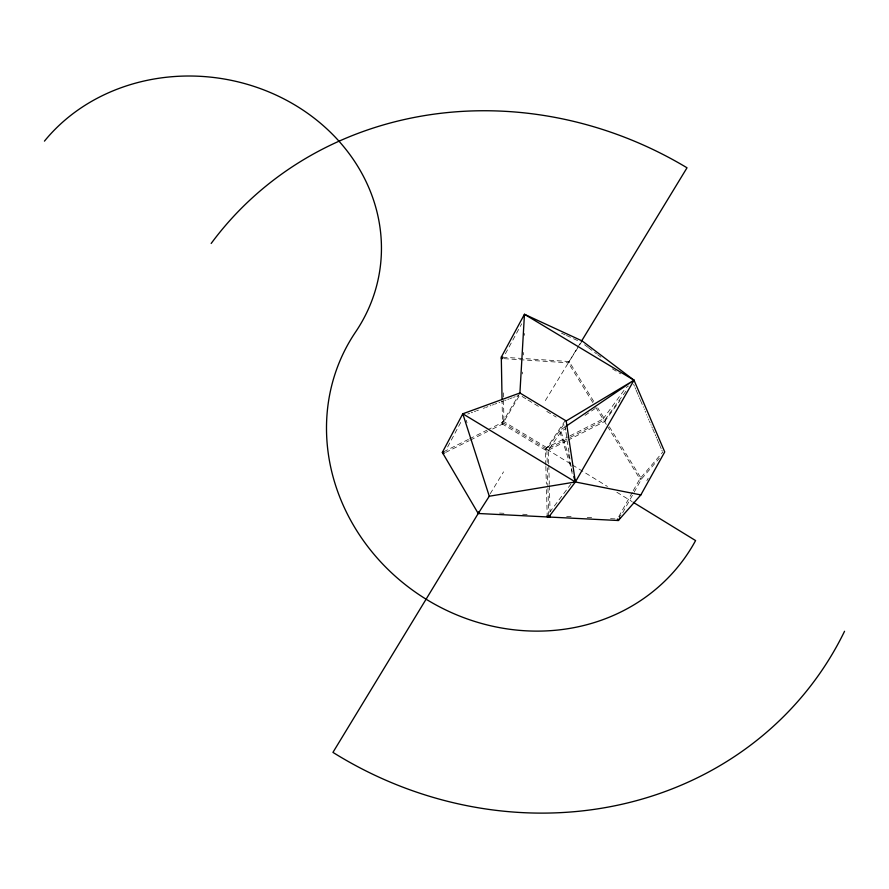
<?xml version="1.0" encoding="UTF-8"?>
<svg xmlns="http://www.w3.org/2000/svg" width="889" height="889" viewBox="0 0 889 889"><rect width="100%" height="100%" fill="white"/><g stroke="black" fill="none" stroke-linecap="round" stroke-linejoin="round"><path stroke-width="0.67" stroke-dasharray="4.45 3.33" d="M522.288 373.947L522.399 372.102M523.388 354.933L523.532 352.488M524.521 335.331L524.621 333.486M447.645 446.956L461.98 420.075M505.385 353.789L521.687 323.818M646.859 480.638L648.181 478.26M618.744 516.653L632.601 491.85M633.257 490.661L639.858 478.86L662.694 452.168M622.689 512.72L641.536 478.949L659.382 458.168M545.824 465.036L545.413 450.034L546.824 447.645L568.804 436.455M519.921 392.994L502.474 422.431L488.139 429.576M492.606 428.998L502.507 424.064L520.521 393.771M566.682 440.866L548.357 450.201L545.413 450.034L502.507 424.064L503.941 421.697L503.507 398.372M490.172 493.828L503.541 471.848M545.357 400.572L580.584 342.676M504.141 358.678L568.338 362.823L579.25 345.499M579.872 344.576L582.139 340.932M545.413 450.034L565.893 419.597M547.224 462.391L546.868 449.289L566.193 420.942M548.746 463.836L548.357 450.201L561.092 431.61L565.66 428.52M602.998 419.052L624.878 389.138M625.956 391.171L604.998 419.686L546.868 449.289L502.474 422.431L502.085 401.028M604.542 421.564L620 400.572M549.646 512.242L570.816 484.227M619.2 516.987L620.978 514.953M565.293 426.776L559.57 430.654L572.138 471.437M585.062 415.374L596.475 407.64M626.178 387.526L628.456 385.982M607.42 426.242L639.858 478.86L641.08 478.204M567.904 440.233L605.765 420.93L597.719 407.895M570.027 435.843L604.22 418.43M445.622 452.445L469.114 440.722M470.359 440.111L487.661 431.465M443.633 451.779L468.359 439.444M469.592 438.822L486.905 430.187M592.885 402.65L568.338 362.823L569.56 362.223M467.692 414.052L469.614 413.352M471.226 412.763L472.592 412.263M474.404 411.607L475.759 411.107M476.66 410.774L478.46 410.118M483.405 408.307L484.761 407.818M485.65 407.495L487.883 406.673M490.117 405.862L491.006 405.54M492.339 405.051L493.673 404.562M494.562 404.239L496.784 403.428M498.996 402.617L499.874 402.295M501.196 401.817L502.963 401.172M504.719 400.528L506.041 400.05M507.797 399.405L509.108 398.928M509.986 398.605L512.164 397.816M513.475 397.339L515.209 396.705M516.731 396.15L518.176 395.616M499.518 513.075L506.33 513.42M522.676 514.242L528.133 514.52M566.66 516.453L572.149 516.731M587.24 517.498L594.096 517.843M610.565 518.665L616.055 518.943M502.463 421.608L503.941 421.697L546.824 447.645L548.357 450.201M502.752 357.211L569.127 361.512L594.108 402.039M561.504 333.175L565.226 334.886M566.46 335.453L577.606 340.587M612.343 368.835L620.666 373.836M522.087 396.472L526.799 399.317M527.966 400.028L539.734 407.129M546.791 411.396L556.203 417.085M639.858 478.86L641.147 479.638M546.868 449.289L571.249 464.258L570.516 462.091M572.405 464.969L607.443 486.472M616.844 492.239L632.123 501.618M584.584 344.776L587.851 347.255M588.396 347.677L596.552 353.855M597.641 354.689L600.908 357.156M609.365 426.776L641.536 478.949M595.774 407.34L606.698 425.064M501.74 422.797L502.507 424.064M633.635 384.326L634.446 386.226M635.057 387.648L635.668 389.071M636.068 390.027L636.757 391.616M636.991 392.182L637.958 394.416M638.435 395.538L638.913 396.661M639.391 397.783L640.113 399.461M640.358 400.017L641.069 401.706M641.313 402.261L642.269 404.495M643.236 406.74L643.469 407.295M644.192 408.973L644.425 409.529M645.147 411.207L645.625 412.329M646.581 414.563L646.825 415.13M647.548 416.797L647.781 417.363M648.503 419.041L648.981 420.153M649.459 421.275L650.17 422.942M650.892 424.62L651.137 425.175M651.848 426.853L652.326 427.976M652.804 429.087L653.526 430.765M653.759 431.321L654.482 432.987M655.193 434.665L655.671 435.777M656.149 436.899L656.627 438.01M657.104 439.122L657.827 440.8M658.06 441.355L659.016 443.578M659.371 444.422L660.094 446.089M660.327 446.645L661.16 448.601M661.838 450.156L662.316 451.279M466.214 420.253L467.025 422.775M561.092 431.61L570.193 461.058M564.993 425.72L565.648 430.132M566.004 432.465L566.771 437.61M567.338 441.377L567.827 444.678M568.327 447.989L568.96 452.257M569.316 454.646L570.105 459.902M570.471 462.302L571.183 467.114M571.471 469.048L572.272 474.382M568.293 361.456L568.338 362.823M548.78 465.191L549.313 484.283M549.358 485.638L550.08 511.542M547.38 467.836L547.902 486.928M547.946 488.283L548.702 515.553M545.857 466.392L546.346 484.116M546.491 489.572L547.202 515.476M503.407 392.882L503.485 397.005"/><path stroke-width="1.33" d="M519.921 392.994L524.454 314.284L582.139 340.932L634.013 380.203L664.728 451.934L640.847 494.917L618.344 520.51L478.226 513.486L442.333 452.423L462.802 413.785L519.921 392.994L566.193 420.942L575.383 481.971L548.735 517.02L548.702 515.553M502.063 399.661L501.296 357.111L524.454 314.284L634.013 380.203L575.383 481.971L489.283 496.229L478.226 513.486M618.344 520.51L620.055 517.442M479.06 512.097L332.942 752.383A372.68 341.72 33 0 0 844.55 631.268M581.306 341.487L687.019 167.788A372.68 341.72 33 0 0 211.171 243.464M566.437 425.998L634.013 380.203L566.193 420.942M477.771 512.72L479.082 512.053L479.093 513.531M443.089 453.712L444.389 453.068M442.333 452.423L443.633 451.779M501.296 357.111L502.752 357.211M501.318 358.489L502.774 358.589M489.283 496.229L462.802 413.785L575.383 481.971L640.847 494.917M633.301 502.341L695.587 540.568A199.647 182.634 32.8 0 1 426.498 599.442A199.647 182.634 32.8 0 1 355.544 332.064A186.112 165.621 9.2 0 0 296.926 106.236A186.112 165.621 9.2 0 0 44.45 141.129M573.761 476.704L575.383 481.971M617.422 519.009L617.488 520.465M550.191 515.631L550.235 517.098M547.202 515.476L547.246 516.942"/></g></svg>
